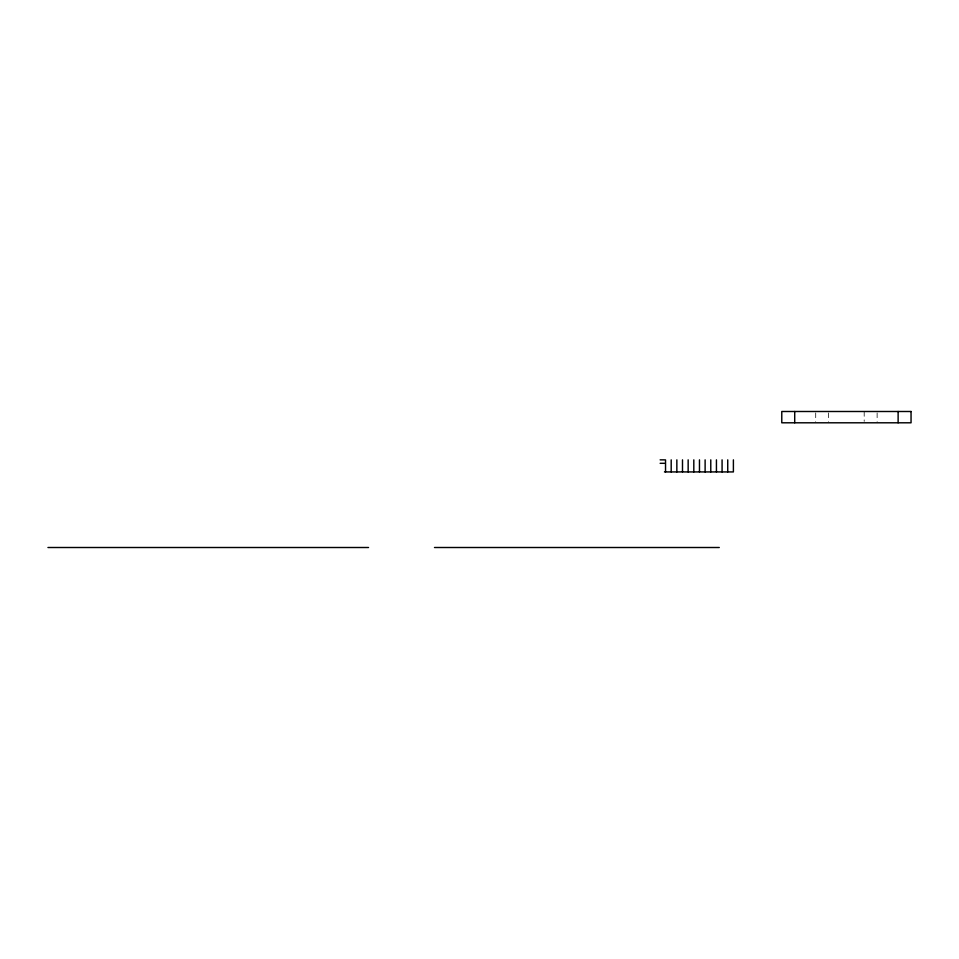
<?xml version="1.0" encoding="UTF-8"?>
<svg xmlns="http://www.w3.org/2000/svg" width="959" height="959" viewBox="0 0 959 959"><rect width="100%" height="100%" fill="white"/><g stroke="black" fill="none" stroke-linecap="round" stroke-linejoin="round"><path stroke-width="0.72" stroke-dasharray="4.79 3.6" d="M877.125 412.909L877.125 421.385M864.191 411.495L864.191 421.385M828.636 412.909L828.636 421.385M815.713 412.909L815.713 421.385"/><path stroke-width="1.44" d="M660.14 459.852L664.455 459.852M660.14 463.305L664.455 463.305M664.455 471.924L733.395 471.924L733.395 459.852M47.95 547.505L368.544 547.505M434.487 547.505L719.274 547.505M898.127 411.495L898.127 422.799M794.711 411.495L794.711 422.799M727.737 459.852L727.737 471.924M722.079 459.852L722.079 471.924M716.433 459.852L716.433 471.924M710.775 459.852L710.775 471.924M705.117 459.852L705.117 471.924M699.471 459.852L699.471 471.924M693.813 459.852L693.813 471.924M688.154 459.852L688.154 471.924M682.496 459.852L682.496 471.924M676.85 459.852L676.85 471.924M671.192 459.852L671.192 471.924M665.534 459.852L665.534 471.924M911.05 411.495L781.777 411.495L781.777 422.799L911.05 422.799L911.05 411.495"/></g></svg>
